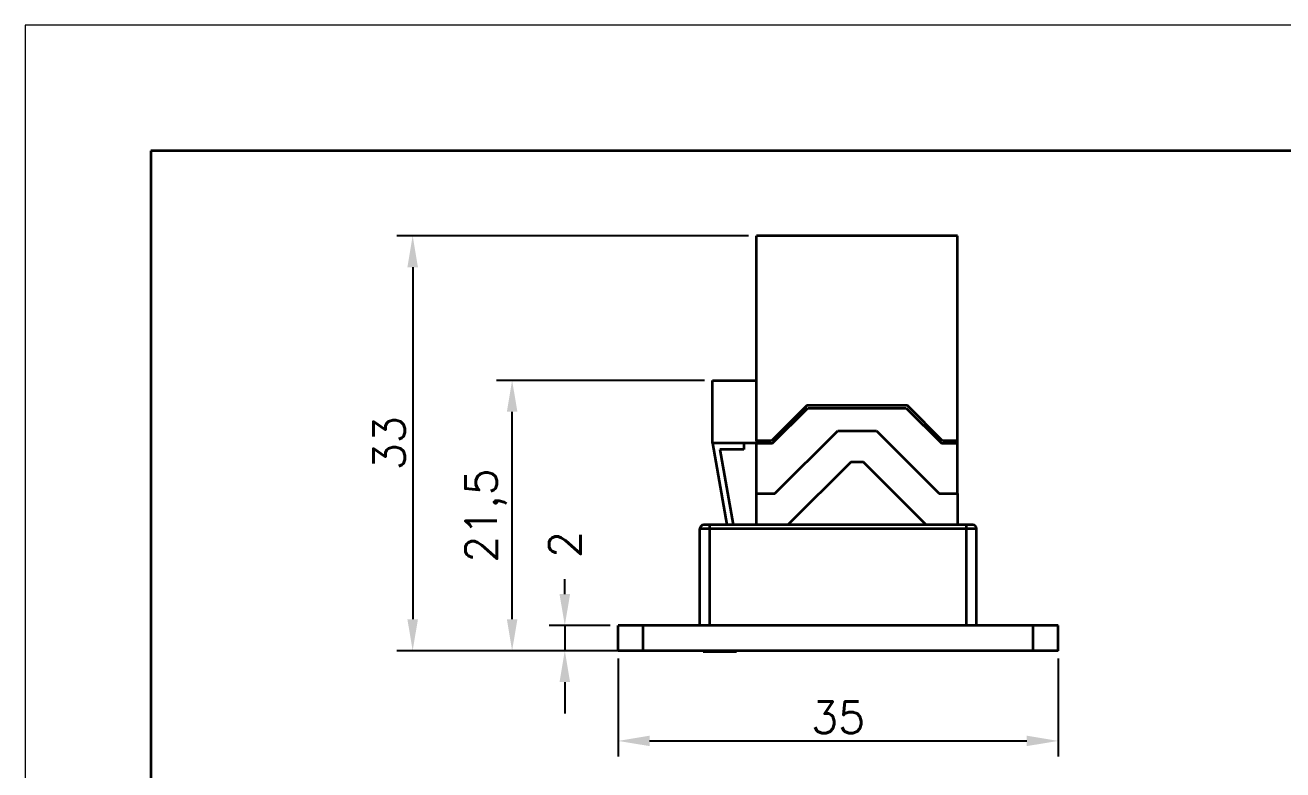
# Model space of a CAD drawing. Header units: millimetres. Extents: x -148 to 148, y -105 to 105.
# Drawn here: x -148.5 to -48.5, y 45.8 to 105 of the extents above; entities that cross this region are included whole.
import ezdxf

# ---------------------------------------------------------------- set-up
doc = ezdxf.new("R2010")
doc.units = ezdxf.units.MM
doc.header["$PDSIZE"] = -5
for name, color, linetype, lineweight in [('尺寸线层', 3, 'Continuous', 18), ('粗实线层', 7, 'Continuous', 35), ('细实线层', 7, 'Continuous', 18)]:
    doc.layers.add(name, color=color, linetype=linetype, lineweight=lineweight)
doc.styles.get("Standard").update_dxf_attribs({"font": 'txt.shx'})
doc.dimstyles.get("Standard").update_dxf_attribs({"dimtxt": 0.18, "dimasz": 0.18, "dimexe": 0.18, "dimexo": 0.0625, "dimgap": 0.09, "dimtad": 0, "dimtih": 1, "dimtoh": 1, "dimdec": 4, "dimzin": 0, "dimdsep": 46, "dimtxsty": 'Standard', "dimcen": 0.09, "dimdle": 0.36, "dimadec": 0, "dimazin": 0, "dimtfac": 1, "dimtdec": 4, "dimtofl": 0, "dimtmove": 0, "dimatfit": 3, "dimfxl": 1, "dimtolj": 1, "dimarcsym": 0})

# ---------------------------------------------------------------- blocks, each defined once
blk = doc.blocks.new('$CAXA_FRAME_13B17AC1$')
at = {"layer": '粗实线层'}
for p, q in [((-138.5, 95), (-138.5, -95)), ((138.5, 95), (-138.5, 95))]:
    blk.add_line(p, q, dxfattribs=at)
at = {"layer": '细实线层'}
for p, q in [((148.5, 105), (-148.5, 105)), ((-148.5, 105), (-148.5, -105))]:
    blk.add_line(p, q, dxfattribs=at)
blk = doc.blocks.new('*X3')
at = {"layer": 'Defpoints', "color": 0, "transparency": 16777216}
for p in [(-90.34, 88.25), (-117.68, 55.25), (-90.34, 55.25)]:
    blk.add_point(p, dxfattribs=at)
at = {"layer": '尺寸线层', "color": 0, "linetype": 'Continuous', "lineweight": -2, "transparency": 16777216}
for p, q in [((-90.96, 88.25), (-118.93, 88.25)), ((-117.68, 85.75), (-117.68, 57.75)), ((-90.96, 55.25), (-118.93, 55.25))]:
    blk.add_line(p, q, dxfattribs=at)
at = {"layer": '尺寸线层', "color": 0, "transparency": 16777216}
for points in [[(-118.1, 85.75), (-117.26, 85.75), (-117.68, 88.25)], [(-118.1, 57.75), (-117.26, 57.75), (-117.68, 55.25)]]:
    blk.add_solid(points, dxfattribs=at)
at = {"layer": '尺寸线层', "color": 0, "transparency": 16777216, "insert": (-119.55, 71.75), "char_height": 2.5, "width": 5.3571, "attachment_point": 5, "rotation": 90, "bg_fill": 3, "box_fill_scale": 1.1, "bg_fill_color": 256, "bg_fill_true_color": 13158600, "bg_fill_transparency": 0}
blk.add_mtext('\\A1;33', dxfattribs=at)
blk = doc.blocks.new('*X4')
at = {"layer": 'Defpoints', "color": 0, "transparency": 16777216}
for p in [(-109.77, 76.75), (-93.84, 76.75), (-99.34, 55.25)]:
    blk.add_point(p, dxfattribs=at)
at = {"layer": '尺寸线层', "color": 0, "linetype": 'Continuous', "lineweight": -2, "transparency": 16777216}
for p, q in [((-94.46, 76.75), (-111.02, 76.75)), ((-109.77, 57.75), (-109.77, 74.25)), ((-99.96, 55.25), (-111.02, 55.25))]:
    blk.add_line(p, q, dxfattribs=at)
at = {"layer": '尺寸线层', "color": 0, "transparency": 16777216}
for points in [[(-110.19, 74.25), (-109.35, 74.25), (-109.77, 76.75)], [(-110.19, 57.75), (-109.35, 57.75), (-109.77, 55.25)]]:
    blk.add_solid(points, dxfattribs=at)
at = {"layer": '尺寸线层', "color": 0, "transparency": 16777216, "insert": (-111.85, 66), "char_height": 2.5, "width": 9.6429, "attachment_point": 5, "rotation": 90, "bg_fill": 3, "box_fill_scale": 1.1, "bg_fill_color": 256, "bg_fill_true_color": 13158600, "bg_fill_transparency": 0}
blk.add_mtext('\\A1;21,5', dxfattribs=at)
blk = doc.blocks.new('*X5')
at = {"layer": 'Defpoints', "color": 0, "transparency": 16777216}
for p in [(-101.34, 57.25), (-105.58, 55.25), (-101.34, 55.25)]:
    blk.add_point(p, dxfattribs=at)
at = {"layer": '尺寸线层', "color": 0, "linetype": 'Continuous', "lineweight": -2, "transparency": 16777216}
for p, q in [((-105.58, 59.75), (-105.58, 62.25)), ((-101.96, 57.25), (-106.83, 57.25)), ((-105.58, 57.25), (-105.58, 55.25)), ((-101.96, 55.25), (-106.83, 55.25)), ((-105.58, 52.75), (-105.58, 50.25))]:
    blk.add_line(p, q, dxfattribs=at)
at = {"layer": '尺寸线层', "color": 0, "transparency": 16777216}
for points in [[(-106, 59.75), (-105.16, 59.75), (-105.58, 57.25)], [(-106, 52.75), (-105.16, 52.75), (-105.58, 55.25)]]:
    blk.add_solid(points, dxfattribs=at)
at = {"layer": '尺寸线层', "color": 0, "transparency": 16777216, "insert": (-105.58, 63.7), "char_height": 2.5, "width": 5, "attachment_point": 5, "rotation": 90, "bg_fill": 3, "box_fill_scale": 1.1, "bg_fill_color": 256, "bg_fill_true_color": 13158600, "bg_fill_transparency": 0}
blk.add_mtext('\\A1;2', dxfattribs=at)
blk = doc.blocks.new('*X6')
at = {"layer": 'Defpoints', "color": 0, "transparency": 16777216}
for p in [(-101.34, 55.25), (-66.34, 55.25), (-66.34, 48.07)]:
    blk.add_point(p, dxfattribs=at)
at = {"layer": '尺寸线层', "color": 0, "linetype": 'Continuous', "lineweight": -2, "transparency": 16777216}
for p, q in [((-101.34, 54.62), (-101.34, 46.82)), ((-66.34, 54.62), (-66.34, 46.82)), ((-98.84, 48.07), (-68.84, 48.07))]:
    blk.add_line(p, q, dxfattribs=at)
at = {"layer": '尺寸线层', "color": 0, "transparency": 16777216}
for points in [[(-98.84, 48.49), (-98.84, 47.66), (-101.34, 48.07)], [(-68.84, 48.49), (-68.84, 47.66), (-66.34, 48.07)]]:
    blk.add_solid(points, dxfattribs=at)
at = {"layer": '尺寸线层', "color": 0, "transparency": 16777216, "insert": (-83.84, 49.95), "char_height": 2.5, "width": 5.3571, "attachment_point": 5, "bg_fill": 3, "box_fill_scale": 1.1, "bg_fill_color": 256, "bg_fill_true_color": 13158600, "bg_fill_transparency": 0}
blk.add_mtext('\\A1;35', dxfattribs=at)

msp = doc.modelspace()

# ---------------------------------------------------------------- linework, layer by layer
at = {"layer": '粗实线层', "color": 7, "lineweight": 35, "ltscale": 0.4}
msp.add_line((-74.336, 88.245), (-90.336, 88.245), dxfattribs=at)
at = {"layer": '粗实线层', "color": 7, "lineweight": 35, "ltscale": 0.4075}
for p, q in [((-90.336, 71.945), (-90.336, 88.245)), ((-74.336, 71.945), (-74.336, 88.245))]:
    msp.add_line(p, q, dxfattribs=at)
at = {"layer": '粗实线层', "color": 7, "lineweight": 35, "ltscale": 2.82288e-05}
msp.add_line((-88.775, 88.245), (-88.776, 88.245), dxfattribs=at)
at = {"layer": '粗实线层', "color": 7, "lineweight": 35, "ltscale": 4.69208e-05}
msp.add_line((-88.773, 88.245), (-88.775, 88.245), dxfattribs=at)
at = {"layer": '粗实线层', "color": 7, "lineweight": 35, "ltscale": 5.22614e-05}
msp.add_line((-88.771, 88.245), (-88.773, 88.245), dxfattribs=at)
at = {"layer": '粗实线层', "color": 7, "lineweight": 35, "ltscale": 8.73566e-05}
msp.add_line((-88.767, 88.245), (-88.771, 88.245), dxfattribs=at)
at = {"layer": '粗实线层', "color": 7, "lineweight": 35, "ltscale": 0.000121689}
msp.add_line((-88.762, 88.245), (-88.767, 88.245), dxfattribs=at)
at = {"layer": '粗实线层', "color": 7, "lineweight": 35, "ltscale": 0.000157166}
msp.add_line((-88.756, 88.245), (-88.762, 88.245), dxfattribs=at)
at = {"layer": '粗实线层', "color": 7, "lineweight": 35, "ltscale": 0.000191498}
msp.add_line((-88.749, 88.245), (-88.756, 88.245), dxfattribs=at)
at = {"layer": '粗实线层', "color": 7, "lineweight": 35, "ltscale": 0.000226593}
msp.add_line((-88.739, 88.245), (-88.749, 88.245), dxfattribs=at)
at = {"layer": '粗实线层', "color": 7, "lineweight": 35, "ltscale": 0.001676}
msp.add_line((-88.674, 88.245), (-88.741, 88.245), dxfattribs=at)
at = {"layer": '粗实线层', "color": 7, "lineweight": 35, "ltscale": 3.05176e-05}
msp.add_line((-88.673, 88.245), (-88.674, 88.245), dxfattribs=at)
at = {"layer": '粗实线层', "color": 7, "lineweight": 35, "ltscale": 9.15527e-05}
msp.add_line((-88.669, 88.245), (-88.673, 88.245), dxfattribs=at)
at = {"layer": '粗实线层', "color": 7, "lineweight": 35, "ltscale": 0.000152588}
msp.add_line((-88.663, 88.245), (-88.669, 88.245), dxfattribs=at)
at = {"layer": '粗实线层', "color": 7, "lineweight": 35, "ltscale": 0.000213242}
msp.add_line((-88.655, 88.245), (-88.663, 88.245), dxfattribs=at)
at = {"layer": '粗实线层', "color": 7, "lineweight": 35, "ltscale": 0.000274658}
msp.add_line((-88.644, 88.245), (-88.655, 88.245), dxfattribs=at)
at = {"layer": '粗实线层', "color": 7, "lineweight": 35, "ltscale": 0.000335693}
for p, q in [((-88.63, 88.245), (-88.644, 88.245)), ((-94.212, 55.195), (-94.198, 55.195))]:
    msp.add_line(p, q, dxfattribs=at)
at = {"layer": '粗实线层', "color": 7, "lineweight": 35, "ltscale": 0.000396347}
msp.add_line((-88.615, 88.245), (-88.63, 88.245), dxfattribs=at)
at = {"layer": '粗实线层', "color": 7, "lineweight": 35, "ltscale": 0.000457764}
msp.add_line((-88.596, 88.245), (-88.615, 88.245), dxfattribs=at)
at = {"layer": '粗实线层', "color": 7, "lineweight": 35, "ltscale": 0.000518417}
msp.add_line((-88.576, 88.245), (-88.596, 88.245), dxfattribs=at)
at = {"layer": '粗实线层', "color": 7, "lineweight": 35, "ltscale": 0.000579834}
msp.add_line((-88.552, 88.245), (-88.576, 88.245), dxfattribs=at)
at = {"layer": '粗实线层', "color": 7, "lineweight": 35, "ltscale": 0.000632477}
msp.add_line((-88.527, 88.245), (-88.552, 88.245), dxfattribs=at)
at = {"layer": '粗实线层', "color": 7, "lineweight": 35, "ltscale": 0.00067749}
msp.add_line((-88.5, 88.245), (-88.527, 88.245), dxfattribs=at)
at = {"layer": '粗实线层', "color": 7, "lineweight": 35, "ltscale": 0.000722504}
msp.add_line((-88.471, 88.245), (-88.5, 88.245), dxfattribs=at)
at = {"layer": '粗实线层', "color": 7, "lineweight": 35, "ltscale": 0.000767136}
msp.add_line((-88.44, 88.245), (-88.471, 88.245), dxfattribs=at)
at = {"layer": '粗实线层', "color": 7, "lineweight": 35, "ltscale": 0.000812149}
msp.add_line((-88.408, 88.245), (-88.44, 88.245), dxfattribs=at)
at = {"layer": '粗实线层', "color": 7, "lineweight": 35, "ltscale": 0.000857162}
msp.add_line((-88.374, 88.245), (-88.408, 88.245), dxfattribs=at)
at = {"layer": '粗实线层', "color": 7, "lineweight": 35, "ltscale": 0.000902176}
msp.add_line((-88.338, 88.245), (-88.374, 88.245), dxfattribs=at)
at = {"layer": '粗实线层', "color": 7, "lineweight": 35, "ltscale": 0.000947189}
msp.add_line((-88.3, 88.245), (-88.338, 88.245), dxfattribs=at)
at = {"layer": '粗实线层', "color": 7, "lineweight": 35, "ltscale": 0.000991821}
msp.add_line((-88.26, 88.245), (-88.3, 88.245), dxfattribs=at)
at = {"layer": '粗实线层', "color": 7, "lineweight": 35, "ltscale": 0.001037}
msp.add_line((-88.218, 88.245), (-88.26, 88.245), dxfattribs=at)
at = {"layer": '粗实线层', "color": 7, "lineweight": 35, "ltscale": 0.001065}
msp.add_line((-88.176, 88.245), (-88.218, 88.245), dxfattribs=at)
at = {"layer": '粗实线层', "color": 7, "lineweight": 35, "ltscale": 0.001075}
msp.add_line((-88.133, 88.245), (-88.176, 88.245), dxfattribs=at)
at = {"layer": '粗实线层', "color": 7, "lineweight": 35, "ltscale": 0.001086}
msp.add_line((-88.089, 88.245), (-88.133, 88.245), dxfattribs=at)
at = {"layer": '粗实线层', "color": 7, "lineweight": 35, "ltscale": 0.001097}
msp.add_line((-88.046, 88.245), (-88.089, 88.245), dxfattribs=at)
at = {"layer": '粗实线层', "color": 7, "lineweight": 35, "ltscale": 0.001108}
msp.add_line((-88.001, 88.245), (-88.046, 88.245), dxfattribs=at)
at = {"layer": '粗实线层', "color": 7, "lineweight": 35, "ltscale": 0.001118}
msp.add_line((-87.957, 88.245), (-88.001, 88.245), dxfattribs=at)
at = {"layer": '粗实线层', "color": 7, "lineweight": 35, "ltscale": 0.001129}
msp.add_line((-87.911, 88.245), (-87.957, 88.245), dxfattribs=at)
at = {"layer": '粗实线层', "color": 7, "lineweight": 35, "ltscale": 0.00114}
msp.add_line((-87.866, 88.245), (-87.911, 88.245), dxfattribs=at)
at = {"layer": '粗实线层', "color": 7, "lineweight": 35, "ltscale": 0.001151}
msp.add_line((-87.82, 88.245), (-87.866, 88.245), dxfattribs=at)
at = {"layer": '粗实线层', "color": 7, "lineweight": 35, "ltscale": 0.001161}
msp.add_line((-87.773, 88.245), (-87.82, 88.245), dxfattribs=at)
at = {"layer": '粗实线层', "color": 7, "lineweight": 35, "ltscale": 0.001867}
msp.add_line((-87.699, 88.245), (-87.773, 88.245), dxfattribs=at)
at = {"layer": '粗实线层', "color": 7, "lineweight": 35, "ltscale": 0.001793}
msp.add_line((-87.627, 88.245), (-87.699, 88.245), dxfattribs=at)
at = {"layer": '粗实线层', "color": 7, "lineweight": 35, "ltscale": 0.001718}
msp.add_line((-87.558, 88.245), (-87.627, 88.245), dxfattribs=at)
at = {"layer": '粗实线层', "color": 7, "lineweight": 35, "ltscale": 0.001644}
msp.add_line((-87.492, 88.245), (-87.558, 88.245), dxfattribs=at)
at = {"layer": '粗实线层', "color": 7, "lineweight": 35, "ltscale": 0.001569}
msp.add_line((-87.43, 88.245), (-87.492, 88.245), dxfattribs=at)
at = {"layer": '粗实线层', "color": 7, "lineweight": 35, "ltscale": 0.001495}
msp.add_line((-87.37, 88.245), (-87.43, 88.245), dxfattribs=at)
at = {"layer": '粗实线层', "color": 7, "lineweight": 35, "ltscale": 0.00142}
msp.add_line((-87.313, 88.245), (-87.37, 88.245), dxfattribs=at)
at = {"layer": '粗实线层', "color": 7, "lineweight": 35, "ltscale": 0.001346}
msp.add_line((-87.259, 88.245), (-87.313, 88.245), dxfattribs=at)
at = {"layer": '粗实线层', "color": 7, "lineweight": 35, "ltscale": 0.001271}
msp.add_line((-87.208, 88.245), (-87.259, 88.245), dxfattribs=at)
at = {"layer": '粗实线层', "color": 7, "lineweight": 35, "ltscale": 0.001197}
msp.add_line((-87.161, 88.245), (-87.208, 88.245), dxfattribs=at)
at = {"layer": '粗实线层', "color": 7, "lineweight": 35, "ltscale": 0.001102}
msp.add_line((-87.116, 88.245), (-87.161, 88.245), dxfattribs=at)
at = {"layer": '粗实线层', "color": 7, "lineweight": 35, "ltscale": 0.000985718}
msp.add_line((-87.077, 88.245), (-87.116, 88.245), dxfattribs=at)
at = {"layer": '粗实线层', "color": 7, "lineweight": 35, "ltscale": 0.000870132}
msp.add_line((-87.042, 88.245), (-87.077, 88.245), dxfattribs=at)
at = {"layer": '粗实线层', "color": 7, "lineweight": 35, "ltscale": 0.000753784}
msp.add_line((-87.012, 88.245), (-87.042, 88.245), dxfattribs=at)
at = {"layer": '粗实线层', "color": 7, "lineweight": 35, "ltscale": 0.000638199}
msp.add_line((-86.987, 88.245), (-87.012, 88.245), dxfattribs=at)
at = {"layer": '粗实线层', "color": 7, "lineweight": 35, "ltscale": 0.000521851}
msp.add_line((-86.966, 88.245), (-86.987, 88.245), dxfattribs=at)
at = {"layer": '粗实线层', "color": 7, "lineweight": 35, "ltscale": 0.000405884}
msp.add_line((-86.949, 88.245), (-86.966, 88.245), dxfattribs=at)
at = {"layer": '粗实线层', "color": 7, "lineweight": 35, "ltscale": 0.000289917}
for p, q in [((-86.938, 88.245), (-86.949, 88.245)), ((-94.236, 55.195), (-94.224, 55.195))]:
    msp.add_line(p, q, dxfattribs=at)
at = {"layer": '粗实线层', "color": 7, "lineweight": 35, "ltscale": 0.00017395}
for p, q in [((-86.931, 88.245), (-86.938, 88.245)), ((-94.28, 55.195), (-94.273, 55.195))]:
    msp.add_line(p, q, dxfattribs=at)
at = {"layer": '粗实线层', "color": 7, "lineweight": 35, "ltscale": 5.79834e-05}
msp.add_line((-86.929, 88.245), (-86.931, 88.245), dxfattribs=at)
at = {"layer": '粗实线层', "color": 7, "lineweight": 35, "ltscale": 0.0875}
for p, q in [((-93.836, 76.745), (-90.336, 76.745)), ((-90.336, 71.745), (-93.836, 71.745))]:
    msp.add_line(p, q, dxfattribs=at)
at = {"layer": '粗实线层', "color": 7, "lineweight": 35, "ltscale": 0.125}
msp.add_line((-93.836, 71.745), (-93.836, 76.745), dxfattribs=at)
at = {"layer": '粗实线层', "color": 7, "lineweight": 35, "ltscale": 0.098995}
for p, q in [((-86.336, 74.745), (-89.136, 71.945)), ((-89.053, 71.745), (-86.253, 74.545)), ((-78.419, 74.545), (-75.619, 71.745)), ((-75.536, 71.945), (-78.336, 74.745))]:
    msp.add_line(p, q, dxfattribs=at)
at = {"layer": '粗实线层', "color": 7, "lineweight": 35, "ltscale": 0.2}
msp.add_line((-78.336, 74.745), (-86.336, 74.745), dxfattribs=at)
at = {"layer": '粗实线层', "color": 7, "lineweight": 35, "ltscale": 0.195858}
msp.add_line((-86.253, 74.545), (-78.419, 74.545), dxfattribs=at)
at = {"layer": '粗实线层', "color": 7, "lineweight": 35, "ltscale": 0.176777}
for p, q in [((-88.871, 67.745), (-83.871, 72.745)), ((-80.8, 72.745), (-75.8, 67.745)), ((-82.836, 70.245), (-87.836, 65.245)), ((-76.836, 65.245), (-81.836, 70.245))]:
    msp.add_line(p, q, dxfattribs=at)
at = {"layer": '粗实线层', "color": 7, "lineweight": 35, "ltscale": 0.076777}
msp.add_line((-83.871, 72.745), (-80.8, 72.745), dxfattribs=at)
at = {"layer": '粗实线层', "color": 7, "lineweight": 35, "ltscale": 0.165007}
msp.add_line((-93.835, 71.745), (-92.688, 65.245), dxfattribs=at)
at = {"layer": '粗实线层', "color": 7, "lineweight": 35, "ltscale": 0.152314}
msp.add_line((-93.239, 71.245), (-92.181, 65.245), dxfattribs=at)
at = {"layer": '粗实线层', "color": 7, "lineweight": 35, "ltscale": 0.047573}
msp.add_line((-91.336, 71.245), (-93.239, 71.245), dxfattribs=at)
at = {"layer": '粗实线层', "color": 7, "lineweight": 35, "ltscale": 0.0125}
for p, q in [((-91.336, 71.745), (-91.336, 71.245)), ((-94.036, 65.245), (-94.536, 65.245)), ((-73.136, 65.245), (-73.636, 65.245))]:
    msp.add_line(p, q, dxfattribs=at)
at = {"layer": '粗实线层', "color": 7, "lineweight": 35, "ltscale": 0.005}
for p, q in [((-90.336, 71.945), (-90.336, 71.745)), ((-74.336, 71.745), (-74.336, 71.945))]:
    msp.add_line(p, q, dxfattribs=at)
at = {"layer": '粗实线层', "color": 7, "lineweight": 35, "ltscale": 0.03}
for p, q in [((-89.136, 71.945), (-90.336, 71.945)), ((-74.336, 71.945), (-75.536, 71.945))]:
    msp.add_line(p, q, dxfattribs=at)
at = {"layer": '粗实线层', "color": 7, "lineweight": 35, "ltscale": 0.032071}
for p, q in [((-90.336, 71.745), (-89.053, 71.745)), ((-75.619, 71.745), (-74.336, 71.745))]:
    msp.add_line(p, q, dxfattribs=at)
at = {"layer": '粗实线层', "color": 7, "lineweight": 35, "ltscale": 0.1}
for p, q in [((-90.336, 67.745), (-90.336, 71.745)), ((-74.336, 67.745), (-74.336, 71.745))]:
    msp.add_line(p, q, dxfattribs=at)
at = {"layer": '粗实线层', "color": 7, "lineweight": 35, "ltscale": 0.025}
msp.add_line((-81.836, 70.245), (-82.836, 70.245), dxfattribs=at)
at = {"layer": '粗实线层', "color": 7, "lineweight": 35, "ltscale": 0.0625}
for p, q in [((-90.336, 65.245), (-90.336, 67.745)), ((-74.336, 67.745), (-74.336, 65.245)), ((-87.836, 65.245), (-90.336, 65.245)), ((-74.336, 65.245), (-76.836, 65.245))]:
    msp.add_line(p, q, dxfattribs=at)
at = {"layer": '粗实线层', "color": 7, "lineweight": 35, "ltscale": 0.036612}
for p, q in [((-90.336, 67.745), (-88.871, 67.745)), ((-75.8, 67.745), (-74.336, 67.745))]:
    msp.add_line(p, q, dxfattribs=at)
at = {"layer": '粗实线层', "color": 7, "lineweight": 35, "ltscale": 0.0075}
for p, q in [((-94.036, 64.945), (-94.036, 65.245)), ((-73.636, 64.945), (-73.636, 65.245))]:
    msp.add_line(p, q, dxfattribs=at)
at = {"layer": '粗实线层', "color": 7, "lineweight": 35}
for p, q in [((-73.636, 65.245), (-94.036, 65.245)), ((-73.636, 64.945), (-94.036, 64.945)), ((-68.336, 57.245), (-99.336, 57.245)), ((-68.336, 55.245), (-99.336, 55.245))]:
    msp.add_line(p, q, dxfattribs=at)
at = {"layer": '粗实线层', "color": 7, "lineweight": 35, "ltscale": 0.02}
for p, q in [((-94.036, 64.945), (-94.836, 64.945)), ((-72.836, 64.945), (-73.636, 64.945))]:
    msp.add_line(p, q, dxfattribs=at)
at = {"layer": '粗实线层', "color": 7, "lineweight": 35, "ltscale": 0.1925}
for p, q in [((-94.836, 57.245), (-94.836, 64.945)), ((-94.036, 57.245), (-94.036, 64.945)), ((-73.636, 57.245), (-73.636, 64.945)), ((-72.836, 57.245), (-72.836, 64.945))]:
    msp.add_line(p, q, dxfattribs=at)
at = {"layer": '粗实线层', "color": 7, "lineweight": 35, "ltscale": 0.05}
for p, q in [((-101.336, 55.245), (-101.336, 57.245)), ((-99.336, 57.245), (-101.336, 57.245)), ((-99.336, 55.245), (-99.336, 57.245)), ((-68.336, 55.245), (-68.336, 57.245)), ((-66.336, 57.245), (-68.336, 57.245)), ((-66.336, 55.245), (-66.336, 57.245)), ((-99.336, 55.245), (-101.336, 55.245)), ((-66.336, 55.245), (-68.336, 55.245))]:
    msp.add_line(p, q, dxfattribs=at)
at = {"layer": '粗实线层', "color": 7, "lineweight": 35, "ltscale": 0.00125}
for p, q in [((-94.577, 55.245), (-94.577, 55.195)), ((-94.566, 55.245), (-94.566, 55.195)), ((-94.555, 55.245), (-94.555, 55.195)), ((-94.545, 55.245), (-94.545, 55.195)), ((-94.535, 55.245), (-94.535, 55.195)), ((-94.526, 55.245), (-94.526, 55.195)), ((-94.517, 55.245), (-94.517, 55.195)), ((-94.509, 55.245), (-94.509, 55.195)), ((-94.502, 55.245), (-94.502, 55.195)), ((-94.495, 55.245), (-94.495, 55.195)), ((-94.488, 55.245), (-94.488, 55.195)), ((-94.475, 55.245), (-94.475, 55.195)), ((-94.462, 55.245), (-94.462, 55.195)), ((-94.451, 55.245), (-94.451, 55.195)), ((-94.441, 55.245), (-94.441, 55.195)), ((-94.432, 55.245), (-94.432, 55.195)), ((-94.423, 55.245), (-94.423, 55.195)), ((-94.419, 55.245), (-94.419, 55.195)), ((-94.353, 55.245), (-94.353, 55.195)), ((-94.318, 55.245), (-94.318, 55.195)), ((-94.317, 55.245), (-94.317, 55.195)), ((-94.316, 55.245), (-94.316, 55.195)), ((-94.314, 55.245), (-94.314, 55.195)), ((-94.312, 55.245), (-94.312, 55.195)), ((-94.31, 55.245), (-94.31, 55.195)), ((-94.307, 55.245), (-94.307, 55.195)), ((-94.303, 55.245), (-94.303, 55.195)), ((-94.3, 55.245), (-94.3, 55.195)), ((-94.296, 55.245), (-94.296, 55.195)), ((-94.291, 55.245), (-94.291, 55.195)), ((-94.286, 55.245), (-94.286, 55.195)), ((-94.28, 55.245), (-94.28, 55.195)), ((-94.273, 55.245), (-94.273, 55.195)), ((-94.265, 55.245), (-94.265, 55.195)), ((-94.256, 55.245), (-94.256, 55.195)), ((-94.247, 55.245), (-94.247, 55.195)), ((-94.236, 55.245), (-94.236, 55.195)), ((-94.224, 55.245), (-94.224, 55.195)), ((-94.212, 55.245), (-94.212, 55.195)), ((-94.198, 55.245), (-94.198, 55.195)), ((-92.202, 55.245), (-92.202, 55.195)), ((-92.189, 55.245), (-92.189, 55.195)), ((-92.178, 55.245), (-92.178, 55.195)), ((-92.167, 55.245), (-92.167, 55.195)), ((-92.157, 55.245), (-92.157, 55.195)), ((-92.147, 55.245), (-92.147, 55.195)), ((-92.139, 55.245), (-92.139, 55.195)), ((-92.132, 55.245), (-92.132, 55.195)), ((-92.125, 55.245), (-92.125, 55.195)), ((-92.12, 55.245), (-92.12, 55.195)), ((-92.115, 55.245), (-92.115, 55.195)), ((-92.111, 55.245), (-92.111, 55.195)), ((-92.107, 55.245), (-92.107, 55.195)), ((-92.104, 55.245), (-92.104, 55.195)), ((-92.101, 55.245), (-92.101, 55.195)), ((-92.098, 55.245), (-92.098, 55.195)), ((-92.096, 55.245), (-92.096, 55.195)), ((-92.094, 55.245), (-92.094, 55.195)), ((-92.092, 55.245), (-92.092, 55.195)), ((-92.091, 55.245), (-92.091, 55.195)), ((-92.09, 55.245), (-92.09, 55.195)), ((-92.071, 55.245), (-92.071, 55.195)), ((-91.978, 55.245), (-91.978, 55.195)), ((-91.978, 55.245), (-91.978, 55.195)), ((-91.978, 55.245), (-91.978, 55.195)), ((-91.978, 55.245), (-91.978, 55.195)), ((-91.978, 55.245), (-91.978, 55.195)), ((-91.978, 55.245), (-91.978, 55.195)), ((-91.971, 55.245), (-91.971, 55.195)), ((-91.954, 55.245), (-91.954, 55.195)), ((-91.941, 55.245), (-91.941, 55.195)), ((-91.934, 55.245), (-91.934, 55.195)), ((-91.932, 55.245), (-91.932, 55.195)), ((-91.932, 55.245), (-91.932, 55.195))]:
    msp.add_line(p, q, dxfattribs=at)
at = {"layer": '粗实线层', "color": 7, "lineweight": 35, "ltscale": 0.000283051}
msp.add_line((-94.577, 55.195), (-94.566, 55.195), dxfattribs=at)
at = {"layer": '粗实线层', "color": 7, "lineweight": 35, "ltscale": 0.000269318}
msp.add_line((-94.566, 55.195), (-94.555, 55.195), dxfattribs=at)
at = {"layer": '粗实线层', "color": 7, "lineweight": 35, "ltscale": 0.000255966}
msp.add_line((-94.555, 55.195), (-94.545, 55.195), dxfattribs=at)
at = {"layer": '粗实线层', "color": 7, "lineweight": 35, "ltscale": 0.000242233}
msp.add_line((-94.545, 55.195), (-94.535, 55.195), dxfattribs=at)
at = {"layer": '粗实线层', "color": 7, "lineweight": 35, "ltscale": 0.000228882}
msp.add_line((-94.535, 55.195), (-94.526, 55.195), dxfattribs=at)
at = {"layer": '粗实线层', "color": 7, "lineweight": 35, "ltscale": 0.000215149}
msp.add_line((-94.526, 55.195), (-94.517, 55.195), dxfattribs=at)
at = {"layer": '粗实线层', "color": 7, "lineweight": 35, "ltscale": 0.000201797}
msp.add_line((-94.517, 55.195), (-94.509, 55.195), dxfattribs=at)
at = {"layer": '粗实线层', "color": 7, "lineweight": 35, "ltscale": 0.000188446}
msp.add_line((-94.509, 55.195), (-94.502, 55.195), dxfattribs=at)
at = {"layer": '粗实线层', "color": 7, "lineweight": 35, "ltscale": 0.000174713}
msp.add_line((-94.502, 55.195), (-94.495, 55.195), dxfattribs=at)
at = {"layer": '粗实线层', "color": 7, "lineweight": 35, "ltscale": 0.00016098}
msp.add_line((-94.495, 55.195), (-94.488, 55.195), dxfattribs=at)
at = {"layer": '粗实线层', "color": 7, "lineweight": 35, "ltscale": 0.000334549}
msp.add_line((-94.488, 55.195), (-94.475, 55.195), dxfattribs=at)
at = {"layer": '粗实线层', "color": 7, "lineweight": 35, "ltscale": 0.000308609}
msp.add_line((-94.475, 55.195), (-94.462, 55.195), dxfattribs=at)
at = {"layer": '粗实线层', "color": 7, "lineweight": 35, "ltscale": 0.000282288}
msp.add_line((-94.462, 55.195), (-94.451, 55.195), dxfattribs=at)
at = {"layer": '粗实线层', "color": 7, "lineweight": 35, "ltscale": 0.000256348}
msp.add_line((-94.451, 55.195), (-94.441, 55.195), dxfattribs=at)
at = {"layer": '粗实线层', "color": 7, "lineweight": 35, "ltscale": 0.000230408}
msp.add_line((-94.441, 55.195), (-94.432, 55.195), dxfattribs=at)
at = {"layer": '粗实线层', "color": 7, "lineweight": 35, "ltscale": 0.000204086}
msp.add_line((-94.432, 55.195), (-94.423, 55.195), dxfattribs=at)
at = {"layer": '粗实线层', "color": 7, "lineweight": 35, "ltscale": 0.000178146}
msp.add_line((-94.423, 55.195), (-94.416, 55.195), dxfattribs=at)
at = {"layer": '粗实线层', "color": 7, "lineweight": 35, "ltscale": 0.001641}
msp.add_line((-94.419, 55.195), (-94.353, 55.195), dxfattribs=at)
at = {"layer": '粗实线层', "color": 7, "lineweight": 35, "ltscale": 0.000868988}
msp.add_line((-94.353, 55.195), (-94.318, 55.195), dxfattribs=at)
at = {"layer": '粗实线层', "color": 7, "lineweight": 35, "ltscale": 3.39508e-05}
msp.add_line((-94.317, 55.195), (-94.316, 55.195), dxfattribs=at)
at = {"layer": '粗实线层', "color": 7, "lineweight": 35, "ltscale": 4.34875e-05}
msp.add_line((-94.316, 55.195), (-94.314, 55.195), dxfattribs=at)
at = {"layer": '粗实线层', "color": 7, "lineweight": 35, "ltscale": 5.30243e-05}
msp.add_line((-94.314, 55.195), (-94.312, 55.195), dxfattribs=at)
at = {"layer": '粗实线层', "color": 7, "lineweight": 35, "ltscale": 6.2561e-05}
msp.add_line((-94.312, 55.195), (-94.31, 55.195), dxfattribs=at)
at = {"layer": '粗实线层', "color": 7, "lineweight": 35, "ltscale": 7.24792e-05}
msp.add_line((-94.31, 55.195), (-94.307, 55.195), dxfattribs=at)
at = {"layer": '粗实线层', "color": 7, "lineweight": 35, "ltscale": 8.2016e-05}
msp.add_line((-94.307, 55.195), (-94.303, 55.195), dxfattribs=at)
at = {"layer": '粗实线层', "color": 7, "lineweight": 35, "ltscale": 9.19342e-05}
msp.add_line((-94.303, 55.195), (-94.3, 55.195), dxfattribs=at)
at = {"layer": '粗实线层', "color": 7, "lineweight": 35, "ltscale": 0.000101471}
msp.add_line((-94.3, 55.195), (-94.296, 55.195), dxfattribs=at)
at = {"layer": '粗实线层', "color": 7, "lineweight": 35, "ltscale": 0.000110626}
msp.add_line((-94.296, 55.195), (-94.291, 55.195), dxfattribs=at)
at = {"layer": '粗实线层', "color": 7, "lineweight": 35, "ltscale": 0.000127792}
msp.add_line((-94.291, 55.195), (-94.286, 55.195), dxfattribs=at)
at = {"layer": '粗实线层', "color": 7, "lineweight": 35, "ltscale": 0.000150299}
msp.add_line((-94.286, 55.195), (-94.28, 55.195), dxfattribs=at)
at = {"layer": '粗实线层', "color": 7, "lineweight": 35, "ltscale": 0.000196838}
msp.add_line((-94.273, 55.195), (-94.265, 55.195), dxfattribs=at)
at = {"layer": '粗实线层', "color": 7, "lineweight": 35, "ltscale": 0.000220108}
msp.add_line((-94.265, 55.195), (-94.256, 55.195), dxfattribs=at)
at = {"layer": '粗实线层', "color": 7, "lineweight": 35, "ltscale": 0.000243378}
msp.add_line((-94.256, 55.195), (-94.247, 55.195), dxfattribs=at)
at = {"layer": '粗实线层', "color": 7, "lineweight": 35, "ltscale": 0.000266266}
msp.add_line((-94.247, 55.195), (-94.236, 55.195), dxfattribs=at)
at = {"layer": '粗实线层', "color": 7, "lineweight": 35, "ltscale": 0.000312805}
msp.add_line((-94.224, 55.195), (-94.212, 55.195), dxfattribs=at)
at = {"layer": '粗实线层', "color": 7, "lineweight": 35, "ltscale": 0.049913}
msp.add_line((-94.198, 55.195), (-92.202, 55.195), dxfattribs=at)
at = {"layer": '粗实线层', "color": 7, "lineweight": 35, "ltscale": 0.000317001}
msp.add_line((-92.202, 55.195), (-92.189, 55.195), dxfattribs=at)
at = {"layer": '粗实线层', "color": 7, "lineweight": 35, "ltscale": 0.000294876}
msp.add_line((-92.189, 55.195), (-92.178, 55.195), dxfattribs=at)
at = {"layer": '粗实线层', "color": 7, "lineweight": 35, "ltscale": 0.000272751}
msp.add_line((-92.178, 55.195), (-92.167, 55.195), dxfattribs=at)
at = {"layer": '粗实线层', "color": 7, "lineweight": 35, "ltscale": 0.000250626}
msp.add_line((-92.167, 55.195), (-92.157, 55.195), dxfattribs=at)
at = {"layer": '粗实线层', "color": 7, "lineweight": 35, "ltscale": 0.000228119}
msp.add_line((-92.157, 55.195), (-92.147, 55.195), dxfattribs=at)
at = {"layer": '粗实线层', "color": 7, "lineweight": 35, "ltscale": 0.000206375}
msp.add_line((-92.147, 55.195), (-92.139, 55.195), dxfattribs=at)
at = {"layer": '粗实线层', "color": 7, "lineweight": 35, "ltscale": 0.000183868}
msp.add_line((-92.139, 55.195), (-92.132, 55.195), dxfattribs=at)
at = {"layer": '粗实线层', "color": 7, "lineweight": 35, "ltscale": 0.000161743}
msp.add_line((-92.132, 55.195), (-92.125, 55.195), dxfattribs=at)
at = {"layer": '粗实线层', "color": 7, "lineweight": 35, "ltscale": 0.000139236}
msp.add_line((-92.125, 55.195), (-92.12, 55.195), dxfattribs=at)
at = {"layer": '粗实线层', "color": 7, "lineweight": 35, "ltscale": 0.000117493}
msp.add_line((-92.12, 55.195), (-92.115, 55.195), dxfattribs=at)
at = {"layer": '粗实线层', "color": 7, "lineweight": 35, "ltscale": 0.000101852}
msp.add_line((-92.115, 55.195), (-92.111, 55.195), dxfattribs=at)
at = {"layer": '粗实线层', "color": 7, "lineweight": 35, "ltscale": 9.30786e-05}
msp.add_line((-92.111, 55.195), (-92.107, 55.195), dxfattribs=at)
at = {"layer": '粗实线层', "color": 7, "lineweight": 35, "ltscale": 8.46863e-05}
msp.add_line((-92.107, 55.195), (-92.104, 55.195), dxfattribs=at)
at = {"layer": '粗实线层', "color": 7, "lineweight": 35, "ltscale": 7.5531e-05}
msp.add_line((-92.104, 55.195), (-92.101, 55.195), dxfattribs=at)
at = {"layer": '粗实线层', "color": 7, "lineweight": 35, "ltscale": 6.71387e-05}
msp.add_line((-92.101, 55.195), (-92.098, 55.195), dxfattribs=at)
at = {"layer": '粗实线层', "color": 7, "lineweight": 35, "ltscale": 5.83649e-05}
msp.add_line((-92.098, 55.195), (-92.096, 55.195), dxfattribs=at)
at = {"layer": '粗实线层', "color": 7, "lineweight": 35, "ltscale": 4.99725e-05}
msp.add_line((-92.096, 55.195), (-92.094, 55.195), dxfattribs=at)
at = {"layer": '粗实线层', "color": 7, "lineweight": 35, "ltscale": 4.08173e-05}
msp.add_line((-92.094, 55.195), (-92.092, 55.195), dxfattribs=at)
at = {"layer": '粗实线层', "color": 7, "lineweight": 35, "ltscale": 3.24249e-05}
msp.add_line((-92.092, 55.195), (-92.091, 55.195), dxfattribs=at)
at = {"layer": '粗实线层', "color": 7, "lineweight": 35, "ltscale": 0.000482559}
msp.add_line((-92.09, 55.195), (-92.071, 55.195), dxfattribs=at)
at = {"layer": '粗实线层', "color": 7, "lineweight": 35, "ltscale": 0.002317}
msp.add_line((-92.071, 55.195), (-91.978, 55.195), dxfattribs=at)
at = {"layer": '粗实线层', "color": 7, "lineweight": 35, "ltscale": 0.000185394}
msp.add_line((-91.978, 55.195), (-91.971, 55.195), dxfattribs=at)
at = {"layer": '粗实线层', "color": 7, "lineweight": 35, "ltscale": 0.000426102}
msp.add_line((-91.971, 55.195), (-91.954, 55.195), dxfattribs=at)
at = {"layer": '粗实线层', "color": 7, "lineweight": 35, "ltscale": 0.00030365}
msp.add_line((-91.954, 55.195), (-91.941, 55.195), dxfattribs=at)
at = {"layer": '粗实线层', "color": 7, "lineweight": 35, "ltscale": 0.000182724}
msp.add_line((-91.941, 55.195), (-91.934, 55.195), dxfattribs=at)
at = {"layer": '粗实线层', "color": 7, "lineweight": 35, "ltscale": 6.06537e-05}
msp.add_line((-91.934, 55.195), (-91.932, 55.195), dxfattribs=at)
at = {"layer": '粗实线层', "color": 7, "lineweight": 35}
for centre, start, end in [((-94.536, 64.945), 90, 180), ((-73.136, 64.945), 359.99999, 89.99999)]:
    msp.add_arc(centre, 0.3, start, end, dxfattribs=at)

# ---------------------------------------------------------------- block references
at = {"layer": '粗实线层'}
msp.add_blockref('$CAXA_FRAME_13B17AC1$', (0, 0), dxfattribs=at)

# ---------------------------------------------------------------- next in the draw order: dimensions: what is measured, and where the dimension line sits
at = {"layer": '尺寸线层', "color": 7}
dim = msp.add_linear_dim(base=(-117.679, 55.245), p1=(-90.336, 88.245), p2=(-90.336, 55.245), angle=90, dimstyle='Standard', override={"dimtxt": 2.5, "dimasz": 2.5, "dimexe": 1.25, "dimexo": 0.625, "dimgap": 0.625, "dimtad": 1, "dimtih": 0, "dimtoh": 0, "dimdec": 2, "dimzin": 8, "dimdsep": 44, "dimsah": 1, "dimdle": 5, "dimtdec": 2, "dimtofl": 1, "dimatfit": 0, "dimtfill": 1}, dxfattribs=at)
dim.commit()
dim.dimension.update_dxf_attribs({"geometry": '*X3', "text_midpoint": (-119.554, 71.745)})

# ---------------------------------------------------------------- next in the draw order: dimensions: what is measured, and where the dimension line sits
dim = msp.add_linear_dim(base=(-109.77, 76.745), p1=(-99.336, 55.245), p2=(-93.836, 76.745), angle=270, dimstyle='Standard', override={"dimtxt": 2.5, "dimasz": 2.5, "dimexe": 1.25, "dimexo": 0.625, "dimgap": 0.625, "dimtad": 1, "dimtih": 0, "dimtoh": 0, "dimdec": 2, "dimzin": 8, "dimdsep": 44, "dimsah": 1, "dimdle": 5, "dimtdec": 2, "dimtofl": 1, "dimatfit": 0, "dimtfill": 1}, dxfattribs=at)
dim.commit()
dim.dimension.update_dxf_attribs({"geometry": '*X4', "text_midpoint": (-111.853, 65.995)})

# ---------------------------------------------------------------- next in the draw order: dimensions: what is measured, and where the dimension line sits
dim = msp.add_linear_dim(base=(-105.581, 55.245), p1=(-101.336, 57.245), p2=(-101.336, 55.245), angle=90, dimstyle='Standard', override={"dimtxt": 2.5, "dimasz": 2.5, "dimexe": 1.25, "dimexo": 0.625, "dimgap": 0.625, "dimtad": 1, "dimtih": 0, "dimtoh": 0, "dimdec": 2, "dimzin": 8, "dimdsep": 44, "dimsah": 1, "dimdle": 5, "dimtdec": 2, "dimtofl": 1, "dimtmove": 2, "dimatfit": 0, "dimtfill": 1}, dxfattribs=at)
dim.commit()
dim.dimension.update_dxf_attribs({"geometry": '*X5', "text_midpoint": (-105.581, 63.704), "dimtype": 160})

# ---------------------------------------------------------------- next in the draw order: dimensions: what is measured, and where the dimension line sits
dim = msp.add_linear_dim(base=(-66.336, 48.073), p1=(-101.336, 55.245), p2=(-66.336, 55.245), dimstyle='Standard', override={"dimtxt": 2.5, "dimasz": 2.5, "dimexe": 1.25, "dimexo": 0.625, "dimgap": 0.625, "dimtad": 1, "dimtih": 0, "dimtoh": 0, "dimdec": 2, "dimzin": 8, "dimdsep": 44, "dimsah": 1, "dimdle": 5, "dimtdec": 2, "dimtofl": 1, "dimatfit": 0, "dimtfill": 1, "dimtzin": 8}, dxfattribs=at)
dim.commit()
dim.dimension.update_dxf_attribs({"geometry": '*X6', "text_midpoint": (-83.836, 49.948)})

doc.saveas('drawing.dxf')
